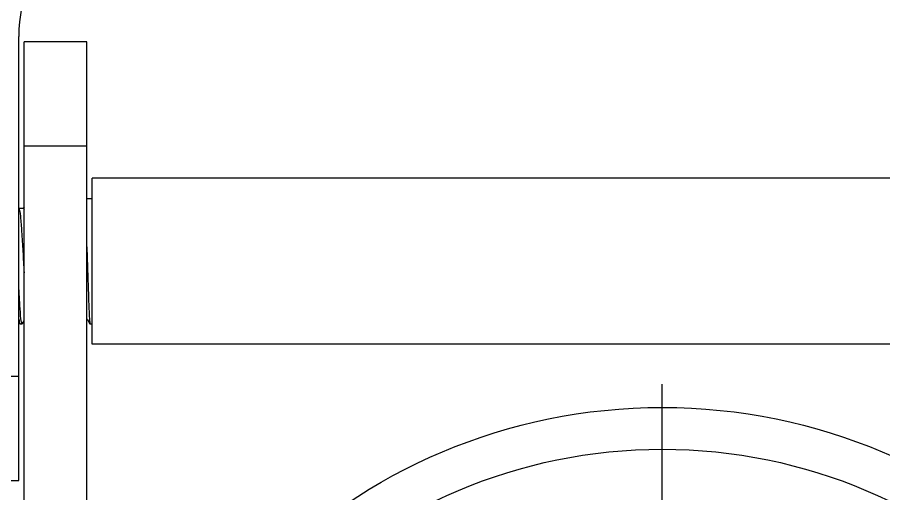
# Model space of a CAD drawing. Extents: x 4995099 to 5303443, y 4627657 to 4889583.
# Drawn here: x 5028056 to 5029289, y 4746480 to 4747158 of the extents above; entities that cross this region are included whole.
import ezdxf

# ---------------------------------------------------------------- set-up
doc = ezdxf.new("R2010")
doc.units = 0
doc.header["$LTSCALE"] = 1000
doc.header["$MEASUREMENT"] = 0
doc.linetypes.add('CENTER', pattern=[50.8, 31.75, -6.35, 6.35, -6.35])
doc.layers.get('0').update_dxf_attribs({"color": 4, "linetype": 'CONTINUOUS'})

msp = doc.modelspace()

# ---------------------------------------------------------------- linework, layer by layer
at = {"linetype": 'Continuous'}
for p, q in [((5028058.3, 4746498.5), (5028058.3, 4747131)), ((5028155, 4747123.5), (5028065.7, 4747123.5)), ((5028065.7, 4745799), (5028065.7, 4747123.5)), ((5028155, 4745799), (5028155, 4747123.5)), ((5028155, 4746974.7), (5028065.7, 4746974.7)), ((5029784.7, 4746929.3), (5028162.4, 4746929.3)), ((5028162.4, 4746692.7), (5028162.4, 4746929.3)), ((5028065.7, 4746888.2), (5028064.5, 4746886.2)), ((5028155, 4746900.3), (5028162.4, 4746900.3)), ((5028155, 4746900.3), (5028162.4, 4746900.3)), ((5028058.7, 4746885.8), (5028058.3, 4746886.5)), ((5028064.7, 4746886.2), (5028058.3, 4746886.2)), ((5028155, 4746728.1), (5028156.1, 4746728.1)), ((5028155.7, 4746728.4), (5028155.9, 4746728.1)), ((5028155.9, 4746728.1), (5028159.5, 4746721.8)), ((5028058.3, 4746724.2), (5028059.5, 4746722)), ((5028059.5, 4746722), (5028059.9, 4746721.7)), ((5028059.9, 4746721.7), (5028063.1, 4746721.7)), ((5028059.9, 4746721.7), (5028063.1, 4746721.7)), ((5028063.5, 4746722), (5028063.1, 4746721.7)), ((5028063.5, 4746722), (5028065.7, 4746725.9)), ((5028159.5, 4746721.8), (5028159.6, 4746721.7)), ((5028159.6, 4746721.7), (5028162.4, 4746721.7)), ((5028159.6, 4746721.7), (5028162.4, 4746721.7)), ((5029784.7, 4746692.7), (5028162.4, 4746692.7)), ((5027969, 4746647.3), (5028058.3, 4746647.3)), ((5027969, 4746498.5), (5028058.3, 4746498.5))]:
    msp.add_line(p, q, dxfattribs=at)
at = {"color": 0, "linetype": 'CENTER'}
msp.add_line((5028973.6, 4744914.9), (5028973.6, 4746635.8), dxfattribs=at)
at = {"linetype": 'Continuous'}
for radius in [803.7, 744.1]:
    msp.add_circle((5028973.6, 4745799), radius, dxfattribs=at)
msp.add_arc((5028266.6, 4747131), 208.4, 135, 180, dxfattribs=at)
for points, knots in [([(5028058.7, 4746885.8), (5028058.7, 4746885.7), (5028058.8, 4746885.5), (5028058.9, 4746885.3), (5028058.9, 4746885.2)], [0, 0, 0, 0, 0.445943, 1, 1, 1, 1]), ([(5028058.9, 4746885.2), (5028059.4, 4746883.9), (5028060, 4746880.2), (5028061.2, 4746869.6), (5028062.5, 4746850.7), (5028064.1, 4746824.1), (5028065.1, 4746804.6), (5028065.7, 4746794.4)], [0, 0, 0, 0, 0.044729, 0.121018, 0.355323, 0.665189, 1, 1, 1, 1]), ([(5028064.7, 4746886.2), (5028065, 4746886.2), (5028065.4, 4746885.3), (5028065.6, 4746884.6), (5028065.7, 4746884.1)], [0, 0, 0, 0, 0.304899, 1, 1, 1, 1]), ([(5028155, 4746831.2), (5028155.5, 4746818.2), (5028156.1, 4746799), (5028156.9, 4746774.3), (5028157.4, 4746757.7), (5028158, 4746743.8), (5028158.5, 4746733.1), (5028158.8, 4746726.4), (5028159.3, 4746723.1), (5028159.4, 4746722.1), (5028159.5, 4746721.8)], [0, 0, 0, 0, 0.355695, 0.525486, 0.678867, 0.808456, 0.908046, 0.972875, 0.991235, 1, 1, 1, 1]), ([(5028062.1, 4746724.3), (5028060.9, 4746730.5), (5028059.9, 4746748), (5028058.8, 4746765.4), (5028058.3, 4746776.5)], [0, 0, 0, 0, 0.361968, 1, 1, 1, 1]), ([(5028058.3, 4746728.4), (5028058.4, 4746727), (5028058.8, 4746724.8), (5028059.2, 4746722.6), (5028059.5, 4746722)], [0, 0, 0, 0, 0.654938, 1, 1, 1, 1]), ([(5028062.7, 4746722.2), (5028062.7, 4746722.3), (5028062.4, 4746723), (5028062.3, 4746723.7), (5028062.1, 4746724.3)], [0, 0, 0, 0, 0.180675, 1, 1, 1, 1]), ([(5028063.1, 4746721.7), (5028063.1, 4746721.7), (5028062.9, 4746721.9), (5028062.8, 4746722), (5028062.7, 4746722.2)], [0, 0, 0, 0, 0.371489, 1, 1, 1, 1])]:
    msp.add_open_spline(points, degree=3, knots=knots, dxfattribs=at)

doc.saveas('drawing.dxf')
